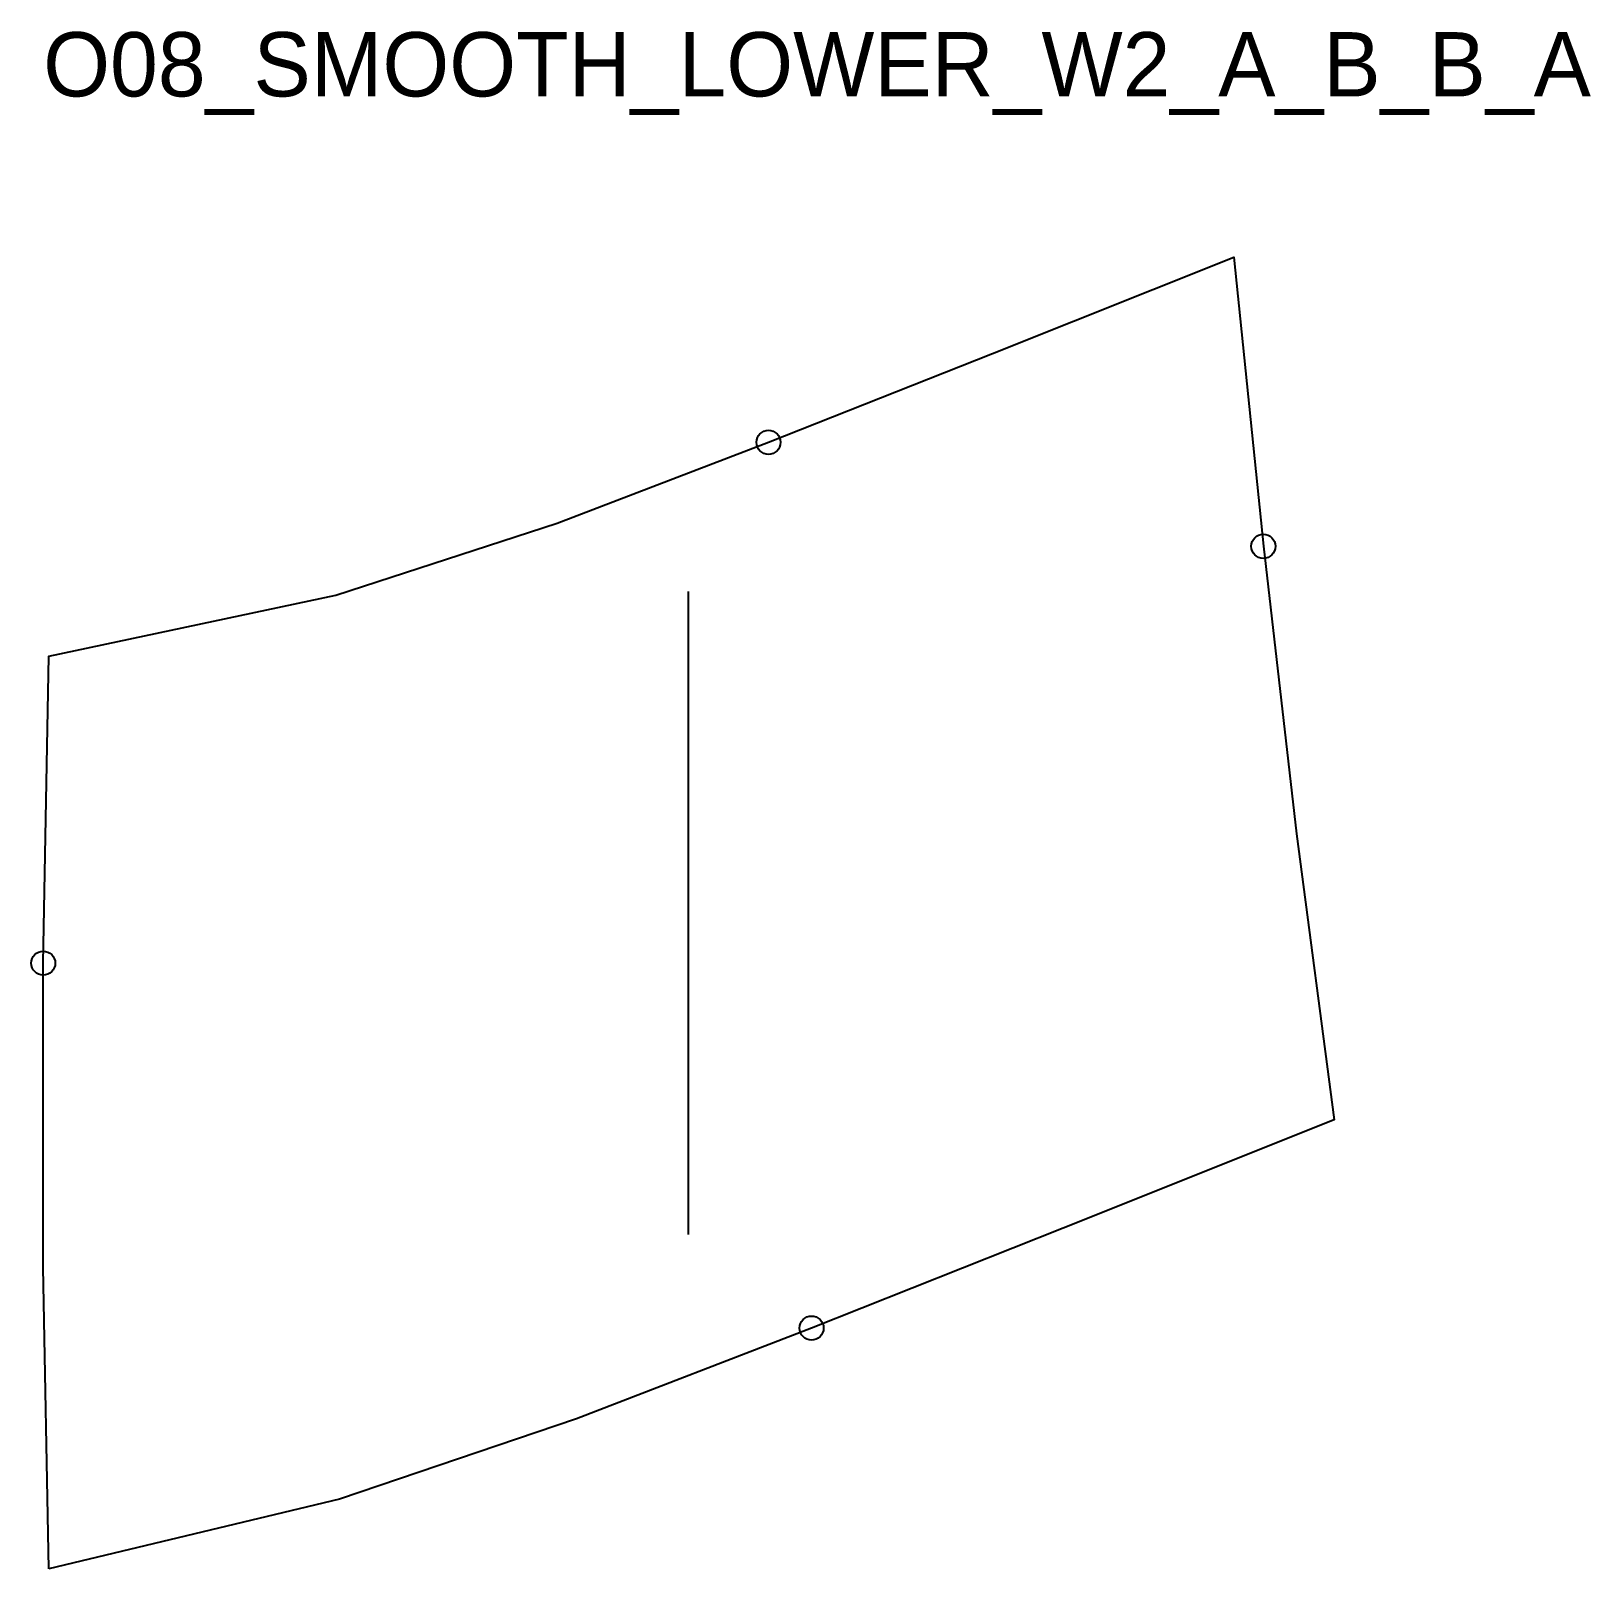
# Model space of a CAD drawing. Header units: millimetres. Extents: x -2 to 192, y 0 to 191.
import ezdxf

# ---------------------------------------------------------------- set-up
doc = ezdxf.new("R2010")
doc.units = ezdxf.units.MM
for name, color, linetype in [('CUT', 1, 'Continuous'), ('GRAIN', 3, 'Continuous'), ('ID', 7, 'Continuous'), ('NOTCH', 2, 'Continuous'), ('SEAM', 5, 'Continuous')]:
    doc.layers.add(name, color=color, linetype=linetype)

msp = doc.modelspace()

# ---------------------------------------------------------------- linework, layer by layer
at = {"layer": 'CUT'}
msp.add_lwpolyline([(0, 0), (-0.69, 37.5), (-0.7, 75.38), (0, 113.58), (35.71, 121.16), (63.25, 130.13), (89.57, 140.2), (117.47, 151.27), (147.5, 163.25), (151.16, 127.26), (155.29, 91.47), (159.96, 55.89), (126.23, 42.4), (94.93, 29.96), (65.69, 18.68), (36.17, 8.65), (0, 0)], close=True, dxfattribs=at)
at = {"layer": 'GRAIN'}
msp.add_line((79.63, 41.62), (79.63, 121.62), dxfattribs=at)
at = {"layer": 'NOTCH'}
for centre in [(89.57, 140.2), (151.16, 127.26), (-0.7, 75.38), (94.93, 29.96)]:
    msp.add_circle(centre, 1.5, dxfattribs=at)
at = {"layer": 'SEAM'}
msp.add_lwpolyline([(0, 0), (-0.69, 37.5), (-0.7, 75.38), (0, 113.58), (35.71, 121.16), (63.25, 130.13), (89.57, 140.2), (117.47, 151.27), (147.5, 163.25), (151.16, 127.26), (155.29, 91.47), (159.96, 55.89), (126.23, 42.4), (94.93, 29.96), (65.69, 18.68), (36.17, 8.65)], close=True, dxfattribs=at)

# ---------------------------------------------------------------- texts
at = {"layer": 'ID'}
msp.add_text('O08_SMOOTH_LOWER_W2_A_B_B_A', height=8, dxfattribs=at).set_placement((-0.7, 183.25))

doc.saveas('drawing.dxf')
